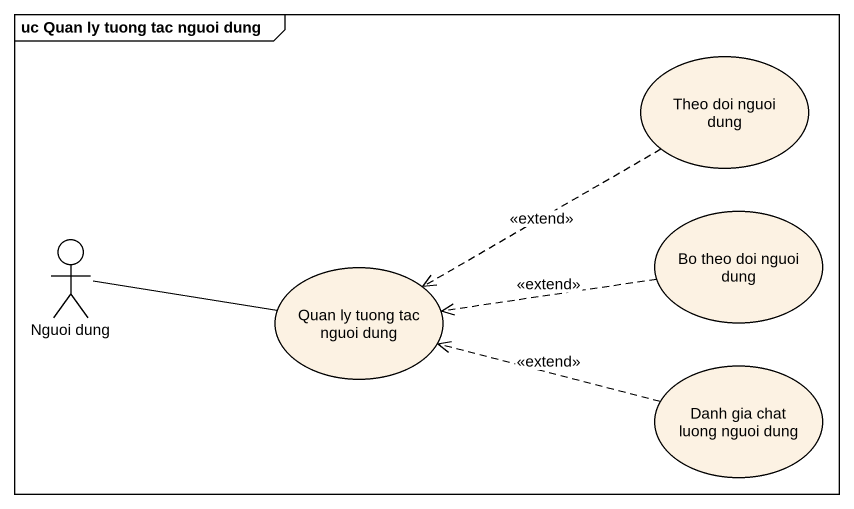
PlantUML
@startuml
mainframe uc Quan ly tuong tac nguoi dung
usecase "Theo doi nguoi dung" as Theo_doi_nguoi_dung
actor "Nguoi dung" as Nguoi_dung
usecase "Quan ly tuong tac nguoi dung" as Quan_ly_tuong_tac_nguoi_dung
usecase "Bo theo doi nguoi dung" as Bo_theo_doi_nguoi_dung
usecase "Danh gia chat luong nguoi dung" as Danh_gia_chat_luong_nguoi
Theo_doi_nguoi_dung .left.> Quan_ly_tuong_tac_nguoi_dung : <<extend>>
Quan_ly_tuong_tac_nguoi_dung -left- Nguoi_dung
Bo_theo_doi_nguoi_dung .left.> Quan_ly_tuong_tac_nguoi_dung : <<extend>>
Danh_gia_chat_luong_nguoi .left.> Quan_ly_tuong_tac_nguoi_dung : <<extend>>
@enduml
